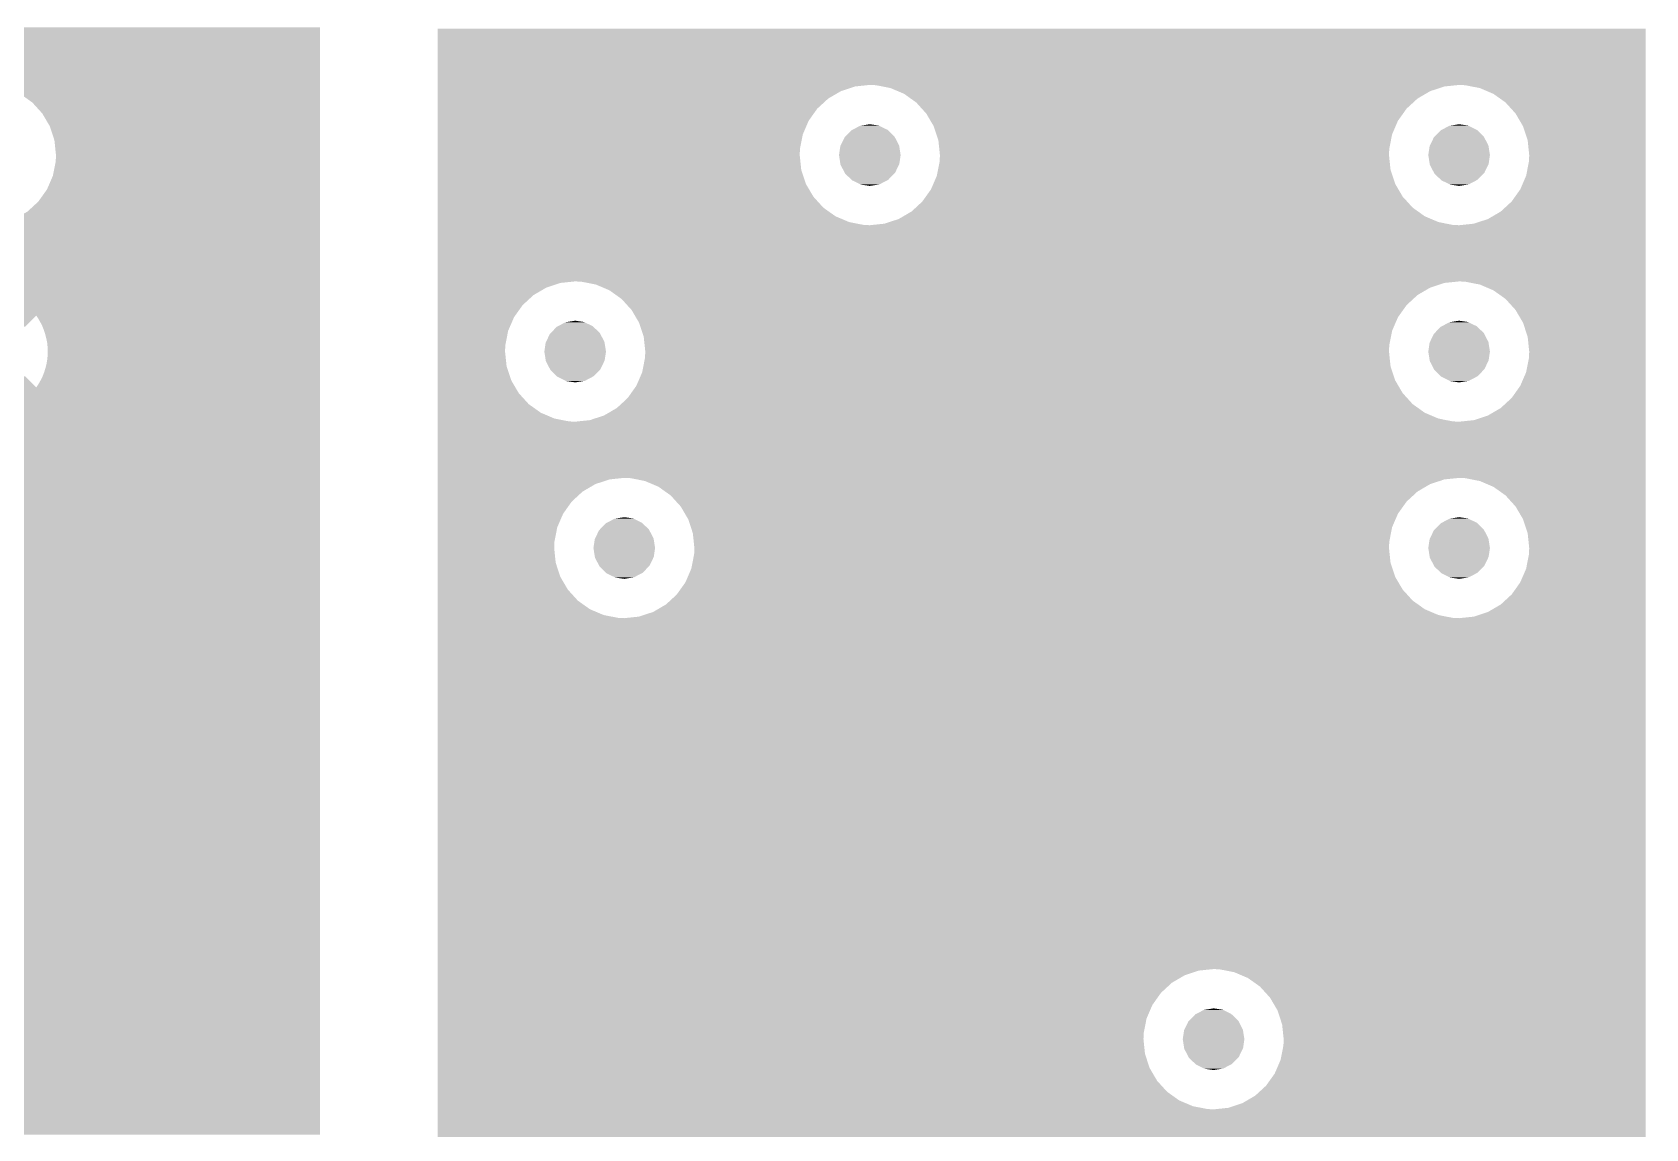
# Model space of a CAD drawing. Extents: x 295 to 953, y 10 to 290.
# Drawn here: x 706.81 to 727.67, y 116.47 to 130.64 of the extents above; entities that cross this region are included whole.
import ezdxf

# ---------------------------------------------------------------- set-up
doc = ezdxf.new("R2010")
doc.units = 0
doc.header["$LTSCALE"] = 5
doc.header["$MEASUREMENT"] = 0
doc.layers.add('FROMC1', color=7, linetype='CONTINUOUS')

msp = doc.modelspace()

# ---------------------------------------------------------------- linework, layer by layer
at = {"layer": 'FROMC1'}
for points in [[(587.368, 130.597), (587.547, 130.706), (710.526, 130.597), (710.526, 130.706)], [(712.05, 129.962), (712.05, 130.688), (727.671, 129.962), (727.671, 130.688)], [(696.762, 130.593), (696.683, 130.597), (710.526, 130.593), (710.526, 130.597)], [(696.951, 130.556), (696.762, 130.593), (710.526, 130.556), (710.526, 130.593)], [(697.127, 130.481), (696.951, 130.556), (710.526, 130.481), (710.526, 130.556)], [(697.283, 130.37), (697.127, 130.481), (710.526, 130.37), (710.526, 130.481)], [(697.412, 130.228), (697.283, 130.37), (710.526, 130.228), (710.526, 130.37)], [(697.509, 130.063), (697.412, 130.228), (710.526, 130.063), (710.526, 130.228)], [(697.542, 129.962), (697.509, 130.063), (710.526, 129.962), (710.526, 130.063)], [(706.287, 129.958), (706.208, 129.962), (710.526, 129.958), (710.526, 129.962)], [(706.476, 129.921), (706.287, 129.958), (710.526, 129.921), (710.526, 129.958)], [(706.652, 129.846), (706.476, 129.921), (710.526, 129.846), (710.526, 129.921)], [(706.808, 129.735), (706.652, 129.846), (710.526, 129.735), (710.526, 129.846)], [(712.05, 129.942), (712.05, 129.962), (717.447, 129.942), (717.638, 129.962)], [(712.05, 129.882), (712.05, 129.942), (717.265, 129.882), (717.447, 129.942)], [(712.05, 129.785), (712.05, 129.882), (717.099, 129.785), (717.265, 129.882)], [(712.05, 129.655), (712.05, 129.785), (716.958, 129.655), (717.099, 129.785)], [(717.717, 129.958), (717.638, 129.962), (725.224, 129.958), (725.258, 129.962)], [(717.803, 129.942), (717.717, 129.958), (725.067, 129.942), (725.224, 129.958)], [(717.906, 129.921), (717.803, 129.942), (725.005, 129.921), (725.067, 129.942)], [(717.998, 129.882), (717.906, 129.921), (724.885, 129.882), (725.005, 129.921)], [(718.082, 129.846), (717.998, 129.882), (724.823, 129.846), (724.885, 129.882)], [(718.167, 129.785), (718.082, 129.846), (724.719, 129.785), (724.823, 129.846)], [(718.238, 129.735), (718.167, 129.785), (724.665, 129.735), (724.719, 129.785)], [(725.337, 129.958), (725.258, 129.962), (727.671, 129.958), (727.671, 129.962)], [(725.526, 129.921), (725.337, 129.958), (727.671, 129.921), (727.671, 129.958)], [(725.702, 129.846), (725.526, 129.921), (727.671, 129.846), (727.671, 129.921)], [(725.858, 129.735), (725.702, 129.846), (727.671, 129.735), (727.671, 129.846)], [(706.937, 129.593), (706.808, 129.735), (710.526, 129.593), (710.526, 129.735)], [(707.034, 129.428), (706.937, 129.593), (710.526, 129.428), (710.526, 129.593)], [(712.05, 129.499), (712.05, 129.655), (716.847, 129.499), (716.958, 129.655)], [(718.31, 129.655), (718.238, 129.735), (724.578, 129.655), (724.665, 129.735)], [(718.367, 129.593), (718.31, 129.655), (724.534, 129.593), (724.578, 129.655)], [(718.422, 129.499), (718.367, 129.593), (724.467, 129.499), (724.534, 129.593)], [(725.987, 129.593), (725.858, 129.735), (727.671, 129.593), (727.671, 129.735)], [(726.084, 129.428), (725.987, 129.593), (727.671, 129.428), (727.671, 129.593)], [(707.094, 129.246), (707.034, 129.428), (710.526, 129.246), (710.526, 129.428)], [(712.05, 129.323), (712.05, 129.499), (716.771, 129.323), (716.847, 129.499)], [(717.32, 129.293), (717.4, 129.375), (717.958, 129.293), (717.873, 129.375)], [(717.4, 129.375), (717.412, 129.381), (717.873, 129.375), (717.867, 129.381)], [(717.412, 129.381), (717.512, 129.434), (717.867, 129.381), (717.759, 129.434)], [(717.512, 129.434), (717.532, 129.437), (717.759, 129.434), (717.753, 129.437)], [(717.532, 129.437), (717.638, 129.454), (717.753, 129.437), (717.638, 129.454)], [(718.464, 129.428), (718.422, 129.499), (724.436, 129.428), (724.467, 129.499)], [(718.499, 129.323), (718.464, 129.428), (724.391, 129.323), (724.436, 129.428)], [(724.94, 129.293), (725.02, 129.375), (725.578, 129.293), (725.493, 129.375)], [(725.02, 129.375), (725.032, 129.381), (725.493, 129.375), (725.487, 129.381)], [(725.032, 129.381), (725.132, 129.434), (725.487, 129.381), (725.379, 129.434)], [(725.132, 129.434), (725.152, 129.437), (725.379, 129.434), (725.373, 129.437)], [(725.152, 129.437), (725.258, 129.454), (725.373, 129.437), (725.258, 129.454)], [(726.144, 129.246), (726.084, 129.428), (727.671, 129.246), (727.671, 129.428)], [(707.114, 129.055), (707.094, 129.246), (710.526, 129.055), (710.526, 129.246)], [(712.05, 129.135), (712.05, 129.323), (716.734, 129.135), (716.771, 129.323)], [(717.239, 129.055), (717.256, 129.17), (718.036, 129.055), (718.018, 129.17)], [(717.256, 129.17), (717.261, 129.18), (718.018, 129.17), (718.016, 129.18)], [(717.261, 129.18), (717.311, 129.284), (718.016, 129.18), (717.962, 129.284)], [(717.311, 129.284), (717.32, 129.293), (717.962, 129.284), (717.958, 129.293)], [(718.524, 129.246), (718.499, 129.323), (724.376, 129.246), (724.391, 129.323)], [(718.536, 129.135), (718.524, 129.246), (724.354, 129.135), (724.376, 129.246)], [(724.859, 129.055), (724.876, 129.17), (725.656, 129.055), (725.638, 129.17)], [(724.876, 129.17), (724.881, 129.18), (725.638, 129.17), (725.636, 129.18)], [(724.881, 129.18), (724.931, 129.284), (725.636, 129.18), (725.582, 129.284)], [(724.931, 129.284), (724.94, 129.293), (725.582, 129.284), (725.578, 129.293)], [(726.164, 129.055), (726.144, 129.246), (727.671, 129.055), (727.671, 129.246)], [(707.074, 128.787), (707.111, 128.975), (710.526, 128.787), (710.526, 128.975)], [(707.111, 128.975), (707.114, 129.055), (710.526, 128.975), (710.526, 129.055)], [(712.05, 129.055), (712.05, 129.135), (716.731, 129.055), (716.734, 129.135)], [(712.05, 128.864), (712.05, 129.055), (716.751, 128.864), (716.731, 129.055)], [(717.257, 128.94), (717.239, 129.055), (718.019, 128.94), (718.036, 129.055)], [(717.259, 128.93), (717.257, 128.94), (718.014, 128.93), (718.019, 128.94)], [(718.519, 128.864), (718.541, 128.975), (724.371, 128.864), (724.359, 128.975)], [(718.544, 129.055), (718.536, 129.135), (724.351, 129.055), (724.354, 129.135)], [(718.541, 128.975), (718.544, 129.055), (724.359, 128.975), (724.351, 129.055)], [(724.877, 128.94), (724.859, 129.055), (725.639, 128.94), (725.656, 129.055)], [(724.879, 128.93), (724.877, 128.94), (725.634, 128.93), (725.639, 128.94)], [(726.124, 128.787), (726.161, 128.975), (727.671, 128.787), (727.671, 128.975)], [(726.161, 128.975), (726.164, 129.055), (727.671, 128.975), (727.671, 129.055)], [(706.998, 128.611), (707.074, 128.787), (710.526, 128.611), (710.526, 128.787)], [(712.05, 128.682), (712.05, 128.864), (716.811, 128.682), (716.751, 128.864)], [(717.313, 128.826), (717.259, 128.93), (717.964, 128.826), (718.014, 128.93)], [(717.317, 128.817), (717.313, 128.826), (717.955, 128.817), (717.964, 128.826)], [(717.402, 128.735), (717.317, 128.817), (717.875, 128.735), (717.955, 128.817)], [(717.408, 128.729), (717.402, 128.735), (717.863, 128.729), (717.875, 128.735)], [(717.516, 128.676), (717.408, 128.729), (717.763, 128.676), (717.863, 128.729)], [(718.459, 128.682), (718.504, 128.787), (724.431, 128.682), (724.396, 128.787)], [(718.504, 128.787), (718.519, 128.864), (724.396, 128.787), (724.371, 128.864)], [(724.933, 128.826), (724.879, 128.93), (725.584, 128.826), (725.634, 128.93)], [(724.937, 128.817), (724.933, 128.826), (725.575, 128.817), (725.584, 128.826)], [(725.022, 128.735), (724.937, 128.817), (725.495, 128.735), (725.575, 128.817)], [(725.028, 128.729), (725.022, 128.735), (725.483, 128.729), (725.495, 128.735)], [(725.136, 128.676), (725.028, 128.729), (725.383, 128.676), (725.483, 128.729)], [(726.048, 128.611), (726.124, 128.787), (727.671, 128.611), (727.671, 128.787)], [(706.887, 128.455), (706.998, 128.611), (710.526, 128.455), (710.526, 128.611)], [(712.05, 128.517), (712.05, 128.682), (716.908, 128.517), (716.811, 128.682)], [(712.05, 128.375), (712.05, 128.517), (717.037, 128.375), (716.908, 128.517)], [(717.523, 128.673), (717.516, 128.676), (717.743, 128.673), (717.763, 128.676)], [(717.638, 128.656), (717.523, 128.673), (717.638, 128.656), (717.743, 128.673)], [(718.317, 128.455), (718.361, 128.517), (724.585, 128.455), (724.528, 128.517)], [(718.361, 128.517), (718.428, 128.611), (724.528, 128.517), (724.473, 128.611)], [(718.428, 128.611), (718.459, 128.682), (724.473, 128.611), (724.431, 128.682)], [(725.143, 128.673), (725.136, 128.676), (725.363, 128.673), (725.383, 128.676)], [(725.258, 128.656), (725.143, 128.673), (725.258, 128.656), (725.363, 128.673)], [(725.937, 128.455), (726.048, 128.611), (727.671, 128.455), (727.671, 128.611)], [(706.58, 128.228), (706.746, 128.325), (710.526, 128.228), (710.526, 128.325)], [(706.746, 128.325), (706.887, 128.455), (710.526, 128.325), (710.526, 128.455)], [(712.05, 128.264), (712.05, 128.375), (717.193, 128.264), (717.037, 128.375)], [(718.072, 128.264), (718.176, 128.325), (724.813, 128.264), (724.728, 128.325)], [(718.176, 128.325), (718.231, 128.375), (724.728, 128.325), (724.657, 128.375)], [(718.231, 128.375), (718.317, 128.455), (724.657, 128.375), (724.585, 128.455)], [(725.63, 128.228), (725.796, 128.325), (727.671, 128.228), (727.671, 128.325)], [(725.796, 128.325), (725.937, 128.455), (727.671, 128.325), (727.671, 128.455)], [(644.229, 127.976), (644.172, 128.148), (710.526, 127.976), (710.526, 128.148)], [(706.208, 128.148), (706.398, 128.168), (710.526, 128.148), (710.526, 128.168)], [(706.398, 128.168), (706.58, 128.228), (710.526, 128.168), (710.526, 128.228)], [(712.05, 128.189), (712.05, 128.264), (717.37, 128.189), (717.193, 128.264)], [(712.05, 128.152), (712.05, 128.189), (717.558, 128.152), (717.37, 128.189)], [(712.05, 128.148), (712.05, 128.152), (717.638, 128.148), (717.558, 128.152)], [(712.05, 127.422), (712.05, 128.148), (727.671, 127.422), (727.671, 128.148)], [(717.638, 128.148), (717.671, 128.152), (725.258, 128.148), (725.178, 128.152)], [(717.671, 128.152), (717.828, 128.168), (725.178, 128.152), (725.093, 128.168)], [(717.828, 128.168), (717.89, 128.189), (725.093, 128.168), (724.99, 128.189)], [(717.89, 128.189), (718.01, 128.228), (724.99, 128.189), (724.897, 128.228)], [(718.01, 128.228), (718.072, 128.264), (724.897, 128.228), (724.813, 128.264)], [(725.258, 128.148), (725.448, 128.168), (727.671, 128.148), (727.671, 128.168)], [(725.448, 128.168), (725.63, 128.228), (727.671, 128.168), (727.671, 128.228)], [(644.249, 127.785), (644.229, 127.976), (710.526, 127.785), (710.526, 127.976)], [(644.209, 127.517), (644.246, 127.705), (710.526, 127.517), (710.526, 127.705)], [(644.246, 127.705), (644.249, 127.785), (710.526, 127.705), (710.526, 127.785)], [(644.133, 127.341), (644.209, 127.517), (710.526, 127.341), (710.526, 127.517)], [(644.115, 127.315), (644.133, 127.341), (710.526, 127.315), (710.526, 127.341)], [(706.247, 127.314), (706.19, 127.315), (710.526, 127.314), (710.526, 127.315)], [(706.304, 127.309), (706.247, 127.314), (710.526, 127.309), (710.526, 127.314)], [(706.36, 127.3), (706.304, 127.309), (710.526, 127.3), (710.526, 127.309)], [(706.416, 127.288), (706.36, 127.3), (710.526, 127.288), (710.526, 127.3)], [(706.47, 127.271), (706.416, 127.288), (710.526, 127.271), (710.526, 127.288)], [(706.523, 127.25), (706.47, 127.271), (710.526, 127.25), (710.526, 127.271)], [(712.05, 127.402), (712.05, 127.422), (713.637, 127.402), (713.828, 127.422)], [(712.05, 127.342), (712.05, 127.402), (713.455, 127.342), (713.637, 127.402)], [(712.05, 127.245), (712.05, 127.342), (713.289, 127.245), (713.455, 127.342)], [(713.907, 127.418), (713.828, 127.422), (725.224, 127.418), (725.258, 127.422)], [(713.993, 127.402), (713.907, 127.418), (725.067, 127.402), (725.224, 127.418)], [(714.096, 127.381), (713.993, 127.402), (725.005, 127.381), (725.067, 127.402)], [(714.188, 127.342), (714.096, 127.381), (724.885, 127.342), (725.005, 127.381)], [(714.272, 127.306), (714.188, 127.342), (724.823, 127.306), (724.885, 127.342)], [(714.357, 127.245), (714.272, 127.306), (724.719, 127.245), (724.823, 127.306)], [(725.337, 127.418), (725.258, 127.422), (727.671, 127.418), (727.671, 127.422)], [(725.526, 127.381), (725.337, 127.418), (727.671, 127.381), (727.671, 127.418)], [(725.702, 127.306), (725.526, 127.381), (727.671, 127.306), (727.671, 127.381)], [(725.858, 127.195), (725.702, 127.306), (727.671, 127.195), (727.671, 127.306)], [(706.575, 127.226), (706.523, 127.25), (710.526, 127.226), (710.526, 127.25)], [(706.528, 127.022), (706.672, 127.166), (710.526, 127.022), (710.526, 127.166)], [(706.625, 127.198), (706.575, 127.226), (710.526, 127.198), (710.526, 127.226)], [(706.672, 127.166), (706.625, 127.198), (710.526, 127.166), (710.526, 127.198)], [(712.05, 127.115), (712.05, 127.245), (713.148, 127.115), (713.289, 127.245)], [(712.05, 126.959), (712.05, 127.115), (713.037, 126.959), (713.148, 127.115)], [(714.428, 127.195), (714.357, 127.245), (724.665, 127.195), (724.719, 127.245)], [(714.5, 127.115), (714.428, 127.195), (724.578, 127.115), (724.665, 127.195)], [(714.557, 127.053), (714.5, 127.115), (724.534, 127.053), (724.578, 127.115)], [(725.987, 127.053), (725.858, 127.195), (727.671, 127.053), (727.671, 127.195)], [(643.751, 126.98), (643.824, 127.022), (710.526, 126.98), (710.526, 127.022)], [(705.701, 126.835), (705.556, 126.98), (706.714, 126.835), (706.859, 126.98)], [(706.881, 126.947), (706.859, 126.98), (710.526, 126.947), (710.526, 126.98)], [(706.91, 126.898), (706.881, 126.947), (710.526, 126.898), (710.526, 126.947)], [(706.936, 126.847), (706.91, 126.898), (710.526, 126.847), (710.526, 126.898)], [(712.05, 126.783), (712.05, 126.959), (712.961, 126.783), (713.037, 126.959)], [(713.602, 126.841), (713.702, 126.894), (714.057, 126.841), (713.949, 126.894)], [(713.702, 126.894), (713.722, 126.897), (713.949, 126.894), (713.943, 126.897)], [(713.722, 126.897), (713.828, 126.914), (713.943, 126.897), (713.828, 126.914)], [(714.612, 126.959), (714.557, 127.053), (724.467, 126.959), (724.534, 127.053)], [(714.654, 126.888), (714.612, 126.959), (724.436, 126.888), (724.467, 126.959)], [(714.689, 126.783), (714.654, 126.888), (724.391, 126.783), (724.436, 126.888)], [(725.032, 126.841), (725.132, 126.894), (725.487, 126.841), (725.379, 126.894)], [(725.132, 126.894), (725.152, 126.897), (725.379, 126.894), (725.373, 126.897)], [(725.152, 126.897), (725.258, 126.914), (725.373, 126.897), (725.258, 126.914)], [(726.084, 126.888), (725.987, 127.053), (727.671, 126.888), (727.671, 127.053)], [(726.144, 126.706), (726.084, 126.888), (727.671, 126.706), (727.671, 126.888)], [(706.957, 126.794), (706.936, 126.847), (710.526, 126.794), (710.526, 126.847)], [(706.975, 126.74), (706.957, 126.794), (710.526, 126.74), (710.526, 126.794)], [(706.989, 126.685), (706.975, 126.74), (710.526, 126.685), (710.526, 126.74)], [(707, 126.629), (706.989, 126.685), (710.526, 126.629), (710.526, 126.685)], [(712.05, 126.595), (712.05, 126.783), (712.924, 126.595), (712.961, 126.783)], [(713.446, 126.63), (713.451, 126.64), (714.208, 126.63), (714.206, 126.64)], [(713.451, 126.64), (713.501, 126.744), (714.206, 126.64), (714.152, 126.744)], [(713.501, 126.744), (713.51, 126.753), (714.152, 126.744), (714.148, 126.753)], [(713.51, 126.753), (713.59, 126.835), (714.148, 126.753), (714.063, 126.835)], [(713.59, 126.835), (713.602, 126.841), (714.063, 126.835), (714.057, 126.841)], [(714.714, 126.706), (714.689, 126.783), (724.376, 126.706), (724.391, 126.783)], [(714.726, 126.595), (714.714, 126.706), (724.354, 126.595), (724.376, 126.706)], [(724.876, 126.63), (724.881, 126.64), (725.638, 126.63), (725.636, 126.64)], [(724.881, 126.64), (724.931, 126.744), (725.636, 126.64), (725.582, 126.744)], [(724.931, 126.744), (724.94, 126.753), (725.582, 126.744), (725.578, 126.753)], [(724.94, 126.753), (725.02, 126.835), (725.578, 126.753), (725.493, 126.835)], [(725.02, 126.835), (725.032, 126.841), (725.493, 126.835), (725.487, 126.841)], [(726.164, 126.515), (726.144, 126.706), (727.671, 126.515), (727.671, 126.706)], [(707.006, 126.572), (707, 126.629), (710.526, 126.572), (710.526, 126.629)], [(707.002, 126.419), (707.007, 126.476), (710.526, 126.419), (710.526, 126.476)], [(707.008, 126.515), (707.006, 126.572), (710.526, 126.515), (710.526, 126.572)], [(707.007, 126.476), (707.008, 126.515), (710.526, 126.476), (710.526, 126.515)], [(712.05, 126.515), (712.05, 126.595), (712.921, 126.515), (712.924, 126.595)], [(712.05, 126.324), (712.05, 126.515), (712.941, 126.324), (712.921, 126.515)], [(713.429, 126.515), (713.446, 126.63), (714.226, 126.515), (714.208, 126.63)], [(713.447, 126.4), (713.429, 126.515), (714.209, 126.4), (714.226, 126.515)], [(714.709, 126.324), (714.731, 126.435), (724.371, 126.324), (724.359, 126.435)], [(714.734, 126.515), (714.726, 126.595), (724.351, 126.515), (724.354, 126.595)], [(714.731, 126.435), (714.734, 126.515), (724.359, 126.435), (724.351, 126.515)], [(724.859, 126.515), (724.876, 126.63), (725.656, 126.515), (725.638, 126.63)], [(724.877, 126.4), (724.859, 126.515), (725.639, 126.4), (725.656, 126.515)], [(726.124, 126.247), (726.161, 126.435), (727.671, 126.247), (727.671, 126.435)], [(726.161, 126.435), (726.164, 126.515), (727.671, 126.435), (727.671, 126.515)], [(706.943, 126.199), (706.963, 126.252), (710.526, 126.199), (710.526, 126.252)], [(706.963, 126.252), (706.98, 126.307), (710.526, 126.252), (710.526, 126.307)], [(706.98, 126.307), (706.993, 126.362), (710.526, 126.307), (710.526, 126.362)], [(706.993, 126.362), (707.002, 126.419), (710.526, 126.362), (710.526, 126.419)], [(712.05, 126.142), (712.05, 126.324), (713.001, 126.142), (712.941, 126.324)], [(713.449, 126.39), (713.447, 126.4), (714.204, 126.39), (714.209, 126.4)], [(713.503, 126.286), (713.449, 126.39), (714.154, 126.286), (714.204, 126.39)], [(713.507, 126.277), (713.503, 126.286), (714.145, 126.277), (714.154, 126.286)], [(713.592, 126.195), (713.507, 126.277), (714.065, 126.195), (714.145, 126.277)], [(714.649, 126.142), (714.694, 126.247), (724.431, 126.142), (724.396, 126.247)], [(714.694, 126.247), (714.709, 126.324), (724.396, 126.247), (724.371, 126.324)], [(724.879, 126.39), (724.877, 126.4), (725.634, 126.39), (725.639, 126.4)], [(724.933, 126.286), (724.879, 126.39), (725.584, 126.286), (725.634, 126.39)], [(724.937, 126.277), (724.933, 126.286), (725.575, 126.277), (725.584, 126.286)], [(725.022, 126.195), (724.937, 126.277), (725.495, 126.195), (725.575, 126.277)], [(726.048, 126.071), (726.124, 126.247), (727.671, 126.071), (727.671, 126.247)], [(636.802, 126.036), (636.767, 126.05), (710.526, 126.036), (710.526, 126.05)], [(636.84, 126.008), (636.802, 126.036), (710.526, 126.008), (710.526, 126.036)], [(705.556, 126.05), (705.701, 126.195), (706.859, 126.05), (706.714, 126.195)], [(706.859, 126.05), (706.89, 126.098), (710.526, 126.05), (710.526, 126.098)], [(706.89, 126.098), (706.918, 126.148), (710.526, 126.098), (710.526, 126.148)], [(706.918, 126.148), (706.943, 126.199), (710.526, 126.148), (710.526, 126.199)], [(712.05, 125.977), (712.05, 126.142), (713.098, 125.977), (713.001, 126.142)], [(713.598, 126.189), (713.592, 126.195), (714.053, 126.189), (714.065, 126.195)], [(713.706, 126.136), (713.598, 126.189), (713.953, 126.136), (714.053, 126.189)], [(713.713, 126.133), (713.706, 126.136), (713.933, 126.133), (713.953, 126.136)], [(713.828, 126.116), (713.713, 126.133), (713.828, 126.116), (713.933, 126.133)], [(714.551, 125.977), (714.618, 126.071), (724.528, 125.977), (724.473, 126.071)], [(714.618, 126.071), (714.649, 126.142), (724.473, 126.071), (724.431, 126.142)], [(725.028, 126.189), (725.022, 126.195), (725.483, 126.189), (725.495, 126.195)], [(725.136, 126.136), (725.028, 126.189), (725.383, 126.136), (725.483, 126.189)], [(725.143, 126.133), (725.136, 126.136), (725.363, 126.133), (725.383, 126.136)], [(725.258, 126.116), (725.143, 126.133), (725.258, 126.116), (725.363, 126.133)], [(725.937, 125.915), (726.048, 126.071), (727.671, 125.915), (727.671, 126.071)], [(706.672, 125.864), (706.528, 126.008), (710.526, 125.864), (710.526, 126.008)], [(706.555, 125.794), (706.606, 125.821), (710.526, 125.794), (710.526, 125.821)], [(706.606, 125.821), (706.654, 125.851), (710.526, 125.821), (710.526, 125.851)], [(706.654, 125.851), (706.672, 125.864), (710.526, 125.851), (710.526, 125.864)], [(712.05, 125.835), (712.05, 125.977), (713.227, 125.835), (713.098, 125.977)], [(712.05, 125.724), (712.05, 125.835), (713.383, 125.724), (713.227, 125.835)], [(714.366, 125.785), (714.421, 125.835), (724.728, 125.785), (724.657, 125.835)], [(714.421, 125.835), (714.507, 125.915), (724.657, 125.835), (724.585, 125.915)], [(714.507, 125.915), (714.551, 125.977), (724.585, 125.915), (724.528, 125.977)], [(725.796, 125.785), (725.937, 125.915), (727.671, 125.785), (727.671, 125.915)], [(637.184, 125.618), (637.127, 125.715), (710.526, 125.618), (710.526, 125.715)], [(637.217, 125.517), (637.184, 125.618), (710.526, 125.517), (710.526, 125.618)], [(706.225, 125.715), (706.282, 125.718), (710.526, 125.715), (710.526, 125.718)], [(706.282, 125.718), (706.339, 125.726), (710.526, 125.718), (710.526, 125.726)], [(706.339, 125.726), (706.394, 125.737), (710.526, 125.726), (710.526, 125.737)], [(706.394, 125.737), (706.449, 125.752), (710.526, 125.737), (710.526, 125.752)], [(706.449, 125.752), (706.503, 125.771), (710.526, 125.752), (710.526, 125.771)], [(706.503, 125.771), (706.555, 125.794), (710.526, 125.771), (710.526, 125.794)], [(712.05, 125.649), (712.05, 125.724), (713.56, 125.649), (713.383, 125.724)], [(712.05, 125.612), (712.05, 125.649), (713.748, 125.612), (713.56, 125.649)], [(712.05, 125.608), (712.05, 125.612), (713.828, 125.608), (713.748, 125.612)], [(712.05, 124.882), (712.05, 125.608), (727.671, 124.882), (727.671, 125.608)], [(713.828, 125.608), (713.861, 125.612), (725.258, 125.608), (725.178, 125.612)], [(713.861, 125.612), (714.018, 125.628), (725.178, 125.612), (725.093, 125.628)], [(714.018, 125.628), (714.08, 125.649), (725.093, 125.628), (724.99, 125.649)], [(714.08, 125.649), (714.2, 125.688), (724.99, 125.649), (724.897, 125.688)], [(714.2, 125.688), (714.262, 125.724), (724.897, 125.688), (724.813, 125.724)], [(714.262, 125.724), (714.366, 125.785), (724.813, 125.724), (724.728, 125.785)], [(725.258, 125.608), (725.448, 125.628), (727.671, 125.608), (727.671, 125.628)], [(725.448, 125.628), (725.63, 125.688), (727.671, 125.628), (727.671, 125.688)], [(725.63, 125.688), (725.796, 125.785), (727.671, 125.688), (727.671, 125.785)], [(672.632, 125.513), (672.553, 125.517), (710.526, 125.513), (710.526, 125.517)], [(672.821, 125.476), (672.632, 125.513), (710.526, 125.476), (710.526, 125.513)], [(672.997, 125.401), (672.821, 125.476), (710.526, 125.401), (710.526, 125.476)], [(673.153, 125.29), (672.997, 125.401), (710.526, 125.29), (710.526, 125.401)], [(673.282, 125.148), (673.153, 125.29), (710.526, 125.148), (710.526, 125.29)], [(673.379, 124.983), (673.282, 125.148), (710.526, 124.983), (710.526, 125.148)], [(673.412, 124.882), (673.379, 124.983), (710.526, 124.882), (710.526, 124.983)], [(691.682, 124.878), (691.603, 124.882), (710.526, 124.878), (710.526, 124.882)], [(691.871, 124.841), (691.682, 124.878), (710.526, 124.841), (710.526, 124.878)], [(692.047, 124.766), (691.871, 124.841), (710.526, 124.766), (710.526, 124.841)], [(692.203, 124.655), (692.047, 124.766), (710.526, 124.655), (710.526, 124.766)], [(712.05, 124.862), (712.05, 124.882), (714.272, 124.862), (714.463, 124.882)], [(712.05, 124.802), (712.05, 124.862), (714.09, 124.802), (714.272, 124.862)], [(712.05, 124.705), (712.05, 124.802), (713.924, 124.705), (714.09, 124.802)], [(714.542, 124.878), (714.463, 124.882), (725.224, 124.878), (725.258, 124.882)], [(714.628, 124.862), (714.542, 124.878), (725.067, 124.862), (725.224, 124.878)], [(714.731, 124.841), (714.628, 124.862), (725.005, 124.841), (725.067, 124.862)], [(714.823, 124.802), (714.731, 124.841), (724.885, 124.802), (725.005, 124.841)], [(714.907, 124.766), (714.823, 124.802), (724.823, 124.766), (724.885, 124.802)], [(714.992, 124.705), (714.907, 124.766), (724.719, 124.705), (724.823, 124.766)], [(725.337, 124.878), (725.258, 124.882), (727.671, 124.878), (727.671, 124.882)], [(725.526, 124.841), (725.337, 124.878), (727.671, 124.841), (727.671, 124.878)], [(725.702, 124.766), (725.526, 124.841), (727.671, 124.766), (727.671, 124.841)], [(725.858, 124.655), (725.702, 124.766), (727.671, 124.655), (727.671, 124.766)], [(692.332, 124.513), (692.203, 124.655), (710.526, 124.513), (710.526, 124.655)], [(712.05, 124.575), (712.05, 124.705), (713.783, 124.575), (713.924, 124.705)], [(712.05, 124.419), (712.05, 124.575), (713.672, 124.419), (713.783, 124.575)], [(715.063, 124.655), (714.992, 124.705), (724.665, 124.655), (724.719, 124.705)], [(715.135, 124.575), (715.063, 124.655), (724.578, 124.575), (724.665, 124.655)], [(715.192, 124.513), (715.135, 124.575), (724.534, 124.513), (724.578, 124.575)], [(725.987, 124.513), (725.858, 124.655), (727.671, 124.513), (727.671, 124.655)], [(692.429, 124.348), (692.332, 124.513), (710.526, 124.348), (710.526, 124.513)], [(692.489, 124.166), (692.429, 124.348), (710.526, 124.166), (710.526, 124.348)], [(712.05, 124.243), (712.05, 124.419), (713.596, 124.243), (713.672, 124.419)], [(714.237, 124.301), (714.337, 124.354), (714.692, 124.301), (714.584, 124.354)], [(714.337, 124.354), (714.357, 124.357), (714.584, 124.354), (714.578, 124.357)], [(714.357, 124.357), (714.463, 124.374), (714.578, 124.357), (714.463, 124.374)], [(715.247, 124.419), (715.192, 124.513), (724.467, 124.419), (724.534, 124.513)], [(715.289, 124.348), (715.247, 124.419), (724.436, 124.348), (724.467, 124.419)], [(715.324, 124.243), (715.289, 124.348), (724.391, 124.243), (724.436, 124.348)], [(725.032, 124.301), (725.132, 124.354), (725.487, 124.301), (725.379, 124.354)], [(725.132, 124.354), (725.152, 124.357), (725.379, 124.354), (725.373, 124.357)], [(725.152, 124.357), (725.258, 124.374), (725.373, 124.357), (725.258, 124.374)], [(726.084, 124.348), (725.987, 124.513), (727.671, 124.348), (727.671, 124.513)], [(726.144, 124.166), (726.084, 124.348), (727.671, 124.166), (727.671, 124.348)], [(692.509, 123.975), (692.489, 124.166), (710.526, 123.975), (710.526, 124.166)], [(712.05, 124.055), (712.05, 124.243), (713.559, 124.055), (713.596, 124.243)], [(714.086, 124.1), (714.136, 124.204), (714.841, 124.1), (714.787, 124.204)], [(714.136, 124.204), (714.145, 124.213), (714.787, 124.204), (714.783, 124.213)], [(714.145, 124.213), (714.225, 124.295), (714.783, 124.213), (714.698, 124.295)], [(714.225, 124.295), (714.237, 124.301), (714.698, 124.295), (714.692, 124.301)], [(715.349, 124.166), (715.324, 124.243), (724.376, 124.166), (724.391, 124.243)], [(715.361, 124.055), (715.349, 124.166), (724.354, 124.055), (724.376, 124.166)], [(724.881, 124.1), (724.931, 124.204), (725.636, 124.1), (725.582, 124.204)], [(724.931, 124.204), (724.94, 124.213), (725.582, 124.204), (725.578, 124.213)], [(724.94, 124.213), (725.02, 124.295), (725.578, 124.213), (725.493, 124.295)], [(725.02, 124.295), (725.032, 124.301), (725.493, 124.295), (725.487, 124.301)], [(726.164, 123.975), (726.144, 124.166), (727.671, 123.975), (727.671, 124.166)], [(692.506, 123.895), (692.509, 123.975), (710.526, 123.895), (710.526, 123.975)], [(712.05, 123.975), (712.05, 124.055), (713.556, 123.975), (713.559, 124.055)], [(712.05, 123.784), (712.05, 123.975), (713.576, 123.784), (713.556, 123.975)], [(714.064, 123.975), (714.081, 124.09), (714.861, 123.975), (714.843, 124.09)], [(714.082, 123.86), (714.064, 123.975), (714.844, 123.86), (714.861, 123.975)], [(714.081, 124.09), (714.086, 124.1), (714.843, 124.09), (714.841, 124.1)], [(715.369, 123.975), (715.361, 124.055), (724.351, 123.975), (724.354, 124.055)], [(715.366, 123.895), (715.369, 123.975), (724.359, 123.895), (724.351, 123.975)], [(724.859, 123.975), (724.876, 124.09), (725.656, 123.975), (725.638, 124.09)], [(724.877, 123.86), (724.859, 123.975), (725.639, 123.86), (725.656, 123.975)], [(724.876, 124.09), (724.881, 124.1), (725.638, 124.09), (725.636, 124.1)], [(726.161, 123.895), (726.164, 123.975), (727.671, 123.895), (727.671, 123.975)], [(692.469, 123.707), (692.506, 123.895), (710.526, 123.707), (710.526, 123.895)], [(712.05, 123.602), (712.05, 123.784), (713.636, 123.602), (713.576, 123.784)], [(714.084, 123.85), (714.082, 123.86), (714.839, 123.85), (714.844, 123.86)], [(714.138, 123.746), (714.084, 123.85), (714.789, 123.746), (714.839, 123.85)], [(714.142, 123.737), (714.138, 123.746), (714.78, 123.737), (714.789, 123.746)], [(714.227, 123.655), (714.142, 123.737), (714.7, 123.655), (714.78, 123.737)], [(715.329, 123.707), (715.344, 123.784), (724.396, 123.707), (724.371, 123.784)], [(715.344, 123.784), (715.366, 123.895), (724.371, 123.784), (724.359, 123.895)], [(724.879, 123.85), (724.877, 123.86), (725.634, 123.85), (725.639, 123.86)], [(724.933, 123.746), (724.879, 123.85), (725.584, 123.746), (725.634, 123.85)], [(724.937, 123.737), (724.933, 123.746), (725.575, 123.737), (725.584, 123.746)], [(725.022, 123.655), (724.937, 123.737), (725.495, 123.655), (725.575, 123.737)], [(726.124, 123.707), (726.161, 123.895), (727.671, 123.707), (727.671, 123.895)], [(692.282, 123.375), (692.393, 123.531), (710.526, 123.375), (710.526, 123.531)], [(692.393, 123.531), (692.469, 123.707), (710.526, 123.531), (710.526, 123.707)], [(712.05, 123.437), (712.05, 123.602), (713.733, 123.437), (713.636, 123.602)], [(714.233, 123.649), (714.227, 123.655), (714.688, 123.649), (714.7, 123.655)], [(714.341, 123.596), (714.233, 123.649), (714.588, 123.596), (714.688, 123.649)], [(714.348, 123.593), (714.341, 123.596), (714.568, 123.593), (714.588, 123.596)], [(714.463, 123.576), (714.348, 123.593), (714.463, 123.576), (714.568, 123.593)], [(715.186, 123.437), (715.253, 123.531), (724.528, 123.437), (724.473, 123.531)], [(715.253, 123.531), (715.284, 123.602), (724.473, 123.531), (724.431, 123.602)], [(715.284, 123.602), (715.329, 123.707), (724.431, 123.602), (724.396, 123.707)], [(725.028, 123.649), (725.022, 123.655), (725.483, 123.649), (725.495, 123.655)], [(725.136, 123.596), (725.028, 123.649), (725.383, 123.596), (725.483, 123.649)], [(725.143, 123.593), (725.136, 123.596), (725.363, 123.593), (725.383, 123.596)], [(725.258, 123.576), (725.143, 123.593), (725.258, 123.576), (725.363, 123.593)], [(725.937, 123.375), (726.048, 123.531), (727.671, 123.375), (727.671, 123.531)], [(726.048, 123.531), (726.124, 123.707), (727.671, 123.531), (727.671, 123.707)], [(692.141, 123.245), (692.282, 123.375), (710.526, 123.245), (710.526, 123.375)], [(712.05, 123.295), (712.05, 123.437), (713.862, 123.295), (713.733, 123.437)], [(715.056, 123.295), (715.142, 123.375), (724.657, 123.295), (724.585, 123.375)], [(715.142, 123.375), (715.186, 123.437), (724.585, 123.375), (724.528, 123.437)], [(725.796, 123.245), (725.937, 123.375), (727.671, 123.245), (727.671, 123.375)], [(691.793, 123.088), (691.975, 123.148), (710.526, 123.088), (710.526, 123.148)], [(691.975, 123.148), (692.141, 123.245), (710.526, 123.148), (710.526, 123.245)], [(712.05, 123.184), (712.05, 123.295), (714.018, 123.184), (713.862, 123.295)], [(712.05, 123.109), (712.05, 123.184), (714.195, 123.109), (714.018, 123.184)], [(712.05, 123.072), (712.05, 123.109), (714.383, 123.072), (714.195, 123.109)], [(714.653, 123.088), (714.715, 123.109), (725.093, 123.088), (724.99, 123.109)], [(714.715, 123.109), (714.835, 123.148), (724.99, 123.109), (724.897, 123.148)], [(714.835, 123.148), (714.897, 123.184), (724.897, 123.148), (724.813, 123.184)], [(714.897, 123.184), (715.001, 123.245), (724.813, 123.184), (724.728, 123.245)], [(715.001, 123.245), (715.056, 123.295), (724.728, 123.245), (724.657, 123.295)], [(725.448, 123.088), (725.63, 123.148), (727.671, 123.088), (727.671, 123.148)], [(725.63, 123.148), (725.796, 123.245), (727.671, 123.148), (727.671, 123.245)], [(587.92, 123.028), (587.886, 123.068), (710.526, 123.028), (710.526, 123.068)], [(587.951, 122.977), (587.92, 123.028), (710.526, 122.977), (710.526, 123.028)], [(684.062, 122.973), (683.983, 122.977), (710.526, 122.973), (710.526, 122.977)], [(684.251, 122.936), (684.062, 122.973), (710.526, 122.936), (710.526, 122.973)], [(684.427, 122.861), (684.251, 122.936), (710.526, 122.861), (710.526, 122.936)], [(691.603, 123.068), (691.793, 123.088), (710.526, 123.068), (710.526, 123.088)], [(712.05, 123.068), (712.05, 123.072), (714.463, 123.068), (714.383, 123.072)], [(712.05, 118.532), (712.05, 123.068), (727.671, 118.532), (727.671, 123.068)], [(714.463, 123.068), (714.496, 123.072), (725.258, 123.068), (725.178, 123.072)], [(714.496, 123.072), (714.653, 123.088), (725.178, 123.072), (725.093, 123.088)], [(725.258, 123.068), (725.448, 123.088), (727.671, 123.068), (727.671, 123.088)], [(684.583, 122.75), (684.427, 122.861), (710.526, 122.75), (710.526, 122.861)], [(684.712, 122.608), (684.583, 122.75), (710.526, 122.608), (710.526, 122.75)], [(684.809, 122.443), (684.712, 122.608), (710.526, 122.443), (710.526, 122.608)], [(684.869, 122.261), (684.809, 122.443), (710.526, 122.261), (710.526, 122.443)], [(684.889, 122.07), (684.869, 122.261), (710.526, 122.07), (710.526, 122.261)], [(684.886, 121.99), (684.889, 122.07), (710.526, 121.99), (710.526, 122.07)], [(684.849, 121.802), (684.886, 121.99), (710.526, 121.802), (710.526, 121.99)], [(684.773, 121.626), (684.849, 121.802), (710.526, 121.626), (710.526, 121.802)], [(684.521, 121.34), (684.662, 121.47), (710.526, 121.34), (710.526, 121.47)], [(684.662, 121.47), (684.773, 121.626), (710.526, 121.47), (710.526, 121.626)], [(684.173, 121.183), (684.355, 121.243), (710.526, 121.183), (710.526, 121.243)], [(684.355, 121.243), (684.521, 121.34), (710.526, 121.243), (710.526, 121.34)], [(635.339, 120.991), (635.282, 121.163), (710.526, 120.991), (710.526, 121.163)], [(683.983, 121.163), (684.173, 121.183), (710.526, 121.163), (710.526, 121.183)], [(635.359, 120.8), (635.339, 120.991), (710.526, 120.8), (710.526, 120.991)], [(635.356, 120.72), (635.359, 120.8), (710.526, 120.72), (710.526, 120.8)], [(635.319, 120.532), (635.356, 120.72), (710.526, 120.532), (710.526, 120.72)], [(635.278, 120.437), (635.319, 120.532), (710.526, 120.437), (710.526, 120.532)], [(691.682, 120.433), (691.603, 120.437), (710.526, 120.433), (710.526, 120.437)], [(691.871, 120.396), (691.682, 120.433), (710.526, 120.396), (710.526, 120.433)], [(692.047, 120.321), (691.871, 120.396), (710.526, 120.321), (710.526, 120.396)], [(692.203, 120.21), (692.047, 120.321), (710.526, 120.21), (710.526, 120.321)], [(692.332, 120.068), (692.203, 120.21), (710.526, 120.068), (710.526, 120.21)], [(692.429, 119.903), (692.332, 120.068), (710.526, 119.903), (710.526, 120.068)], [(692.489, 119.721), (692.429, 119.903), (710.526, 119.721), (710.526, 119.903)], [(692.509, 119.53), (692.489, 119.721), (710.526, 119.53), (710.526, 119.721)], [(692.469, 119.262), (692.506, 119.45), (710.526, 119.262), (710.526, 119.45)], [(692.506, 119.45), (692.509, 119.53), (710.526, 119.45), (710.526, 119.53)], [(692.393, 119.086), (692.469, 119.262), (710.526, 119.086), (710.526, 119.262)], [(692.141, 118.8), (692.282, 118.93), (710.526, 118.8), (710.526, 118.93)], [(692.282, 118.93), (692.393, 119.086), (710.526, 118.93), (710.526, 119.086)], [(691.975, 118.703), (692.141, 118.8), (710.526, 118.703), (710.526, 118.8)], [(609.806, 118.449), (609.972, 118.546), (710.526, 118.449), (710.526, 118.546)], [(609.972, 118.546), (610.056, 118.623), (710.526, 118.546), (710.526, 118.623)], [(691.603, 118.623), (691.793, 118.643), (710.526, 118.623), (710.526, 118.643)], [(691.793, 118.643), (691.975, 118.703), (710.526, 118.643), (710.526, 118.703)], [(712.05, 118.512), (712.05, 118.532), (721.892, 118.512), (722.083, 118.532)], [(712.05, 118.452), (712.05, 118.512), (721.71, 118.452), (721.892, 118.512)], [(722.162, 118.528), (722.083, 118.532), (727.671, 118.528), (727.671, 118.532)], [(722.351, 118.491), (722.162, 118.528), (727.671, 118.491), (727.671, 118.528)], [(587.752, 118.227), (587.586, 118.369), (710.526, 118.227), (710.526, 118.369)], [(609.434, 118.369), (609.624, 118.389), (710.526, 118.369), (710.526, 118.389)], [(609.624, 118.389), (609.806, 118.449), (710.526, 118.389), (710.526, 118.449)], [(712.05, 118.355), (712.05, 118.452), (721.544, 118.355), (721.71, 118.452)], [(712.05, 118.225), (712.05, 118.355), (721.403, 118.225), (721.544, 118.355)], [(722.527, 118.416), (722.351, 118.491), (727.671, 118.416), (727.671, 118.491)], [(722.683, 118.305), (722.527, 118.416), (727.671, 118.305), (727.671, 118.416)], [(722.812, 118.163), (722.683, 118.305), (727.671, 118.163), (727.671, 118.305)], [(587.92, 118.029), (587.752, 118.227), (710.526, 118.029), (710.526, 118.227)], [(712.05, 118.069), (712.05, 118.225), (721.292, 118.069), (721.403, 118.225)], [(722.909, 117.998), (722.812, 118.163), (727.671, 117.998), (727.671, 118.163)], [(588.001, 117.897), (587.92, 118.029), (710.526, 117.897), (710.526, 118.029)], [(680.252, 117.893), (680.173, 117.897), (710.526, 117.893), (710.526, 117.897)], [(680.441, 117.856), (680.252, 117.893), (710.526, 117.856), (710.526, 117.893)], [(712.05, 117.893), (712.05, 118.069), (721.216, 117.893), (721.292, 118.069)], [(712.05, 117.705), (712.05, 117.893), (721.179, 117.705), (721.216, 117.893)], [(721.765, 117.863), (721.845, 117.945), (722.403, 117.863), (722.318, 117.945)], [(721.845, 117.945), (721.857, 117.951), (722.318, 117.945), (722.312, 117.951)], [(721.857, 117.951), (721.957, 118.004), (722.312, 117.951), (722.204, 118.004)], [(721.957, 118.004), (721.977, 118.007), (722.204, 118.004), (722.198, 118.007)], [(721.977, 118.007), (722.083, 118.024), (722.198, 118.007), (722.083, 118.024)], [(722.969, 117.816), (722.909, 117.998), (727.671, 117.816), (727.671, 117.998)], [(680.617, 117.781), (680.441, 117.856), (710.526, 117.781), (710.526, 117.856)], [(680.773, 117.67), (680.617, 117.781), (710.526, 117.67), (710.526, 117.781)], [(680.902, 117.528), (680.773, 117.67), (710.526, 117.528), (710.526, 117.67)], [(712.05, 117.625), (712.05, 117.705), (721.176, 117.625), (721.179, 117.705)], [(721.684, 117.625), (721.701, 117.74), (722.481, 117.625), (722.463, 117.74)], [(721.701, 117.74), (721.706, 117.75), (722.463, 117.74), (722.461, 117.75)], [(721.706, 117.75), (721.756, 117.854), (722.461, 117.75), (722.407, 117.854)], [(721.756, 117.854), (721.765, 117.863), (722.407, 117.854), (722.403, 117.863)], [(722.989, 117.625), (722.969, 117.816), (727.671, 117.625), (727.671, 117.816)], [(680.999, 117.363), (680.902, 117.528), (710.526, 117.363), (710.526, 117.528)], [(712.05, 117.434), (712.05, 117.625), (721.196, 117.434), (721.176, 117.625)], [(721.702, 117.51), (721.684, 117.625), (722.464, 117.51), (722.481, 117.625)], [(721.704, 117.5), (721.702, 117.51), (722.459, 117.5), (722.464, 117.51)], [(721.758, 117.396), (721.704, 117.5), (722.409, 117.396), (722.459, 117.5)], [(722.949, 117.357), (722.986, 117.545), (727.671, 117.357), (727.671, 117.545)], [(722.986, 117.545), (722.989, 117.625), (727.671, 117.545), (727.671, 117.625)], [(681.059, 117.181), (680.999, 117.363), (710.526, 117.181), (710.526, 117.363)], [(712.05, 117.252), (712.05, 117.434), (721.256, 117.252), (721.196, 117.434)], [(712.05, 117.087), (712.05, 117.252), (721.353, 117.087), (721.256, 117.252)], [(721.762, 117.387), (721.758, 117.396), (722.4, 117.387), (722.409, 117.396)], [(721.847, 117.305), (721.762, 117.387), (722.32, 117.305), (722.4, 117.387)], [(721.853, 117.299), (721.847, 117.305), (722.308, 117.299), (722.32, 117.305)], [(721.961, 117.246), (721.853, 117.299), (722.208, 117.246), (722.308, 117.299)], [(722.873, 117.181), (722.949, 117.357), (727.671, 117.181), (727.671, 117.357)], [(681.079, 116.99), (681.059, 117.181), (710.526, 116.99), (710.526, 117.181)], [(712.05, 116.945), (712.05, 117.087), (721.482, 116.945), (721.353, 117.087)], [(721.968, 117.243), (721.961, 117.246), (722.188, 117.243), (722.208, 117.246)], [(722.083, 117.226), (721.968, 117.243), (722.083, 117.226), (722.188, 117.243)], [(722.762, 117.025), (722.873, 117.181), (727.671, 117.025), (727.671, 117.181)], [(681.039, 116.722), (681.076, 116.91), (710.526, 116.722), (710.526, 116.91)], [(681.076, 116.91), (681.079, 116.99), (710.526, 116.91), (710.526, 116.99)], [(712.05, 116.834), (712.05, 116.945), (721.638, 116.834), (721.482, 116.945)], [(712.05, 116.759), (712.05, 116.834), (721.815, 116.759), (721.638, 116.834)], [(722.455, 116.798), (722.621, 116.895), (727.671, 116.798), (727.671, 116.895)], [(722.621, 116.895), (722.762, 117.025), (727.671, 116.895), (727.671, 117.025)], [(680.963, 116.546), (681.039, 116.722), (710.526, 116.546), (710.526, 116.722)], [(712.05, 116.722), (712.05, 116.759), (722.003, 116.722), (721.815, 116.759)], [(712.05, 116.718), (712.05, 116.722), (722.083, 116.718), (722.003, 116.722)], [(712.05, 115.889), (712.05, 116.718), (727.671, 115.889), (727.671, 116.718)], [(722.083, 116.718), (722.273, 116.738), (727.671, 116.718), (727.671, 116.738)], [(722.273, 116.738), (722.455, 116.798), (727.671, 116.738), (727.671, 116.798)], [(680.852, 116.39), (680.963, 116.546), (710.526, 116.39), (710.526, 116.546)]]:
    msp.add_solid(points, dxfattribs=at)

doc.saveas('drawing.dxf')
